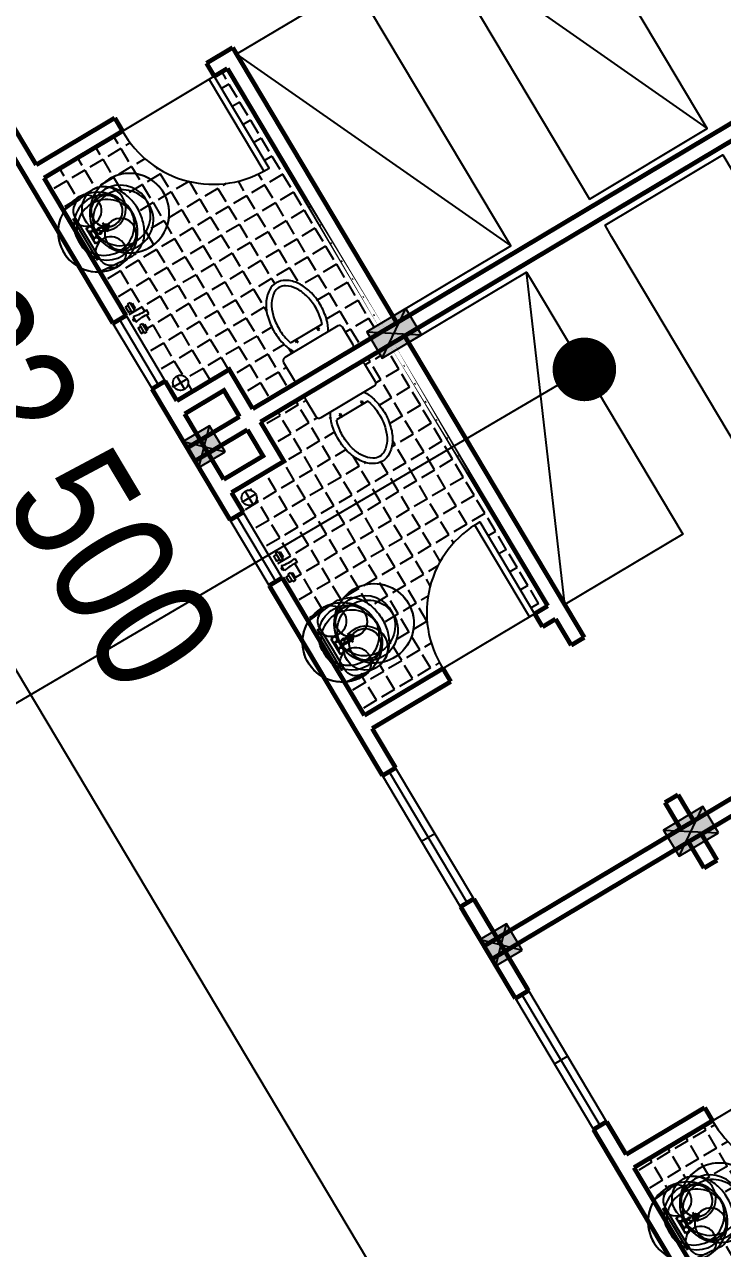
# Model space of a CAD drawing. Header units: millimetres. Extents: x 120 to 288, y 58 to 216.
# Drawn here: x 224.936 to 226.08, y 160.016 to 162.021 of the extents above; entities that cross this region are included whole.
import ezdxf

# ---------------------------------------------------------------- set-up
doc = ezdxf.new("R2010")
doc.units = ezdxf.units.MM
doc.header["$LTSCALE"] = 0.3
doc.header["$MEASUREMENT"] = 0
doc.linetypes.add('DASHDOTX2', pattern=[2, 1, -0.5, 0, -0.5])
doc.layers.get('0').update_dxf_attribs({"linetype": 'CONTINUOUS', "lineweight": 13})
doc.layers.get('DEFPOINTS').update_dxf_attribs({"linetype": 'CONTINUOUS', "lineweight": 13})
for name, color, linetype in [('CHUSO', 141, 'CONTINUOUS'), ('HATCH1', 8, 'CONTINUOUS'), ('KT', 8, 'CONTINUOUS'), ('LAYER 1', 1, 'CONTINUOUS'), ('LAYER1', 1, 'CONTINUOUS'), ('Layer2', 4, 'CONTINUOUS'), ('LAYER3', 34, 'CONTINUOUS'), ('LAYER5', 5, 'CONTINUOUS'), ('LAYER7', 7, 'CONTINUOUS'), ('THIETBI', 25, 'CONTINUOUS'), ('TUONG', 7, 'CONTINUOUS')]:
    doc.layers.add(name, color=color, linetype=linetype)
doc.styles.add('ATTR', font='romans.shx', dxfattribs={"width": 0.8, "height": 0.7})
doc.styles.add('HELVE-KT', font='vhelvcn.TTF')
doc.dimstyles.new('1-400', dxfattribs={"dimtxt": 0.2, "dimasz": 0.12, "dimexe": 0.12, "dimexo": 0.2, "dimgap": 0.12, "dimtad": 1, "dimdec": 3, "dimlfac": 4, "dimzin": 4, "dimdsep": 46, "dimtxsty": 'HELVE-KT', "dimblk1": 'DOT', "dimblk2": 'DOT', "dimsah": 1, "dimcen": -0.18, "dimadec": 3, "dimazin": 0, "dimtfac": 1, "dimtdec": 3, "dimtmove": 2, "dimatfit": 3, "dimldrblk": 'DOT', "dimfxl": 0, "dimtolj": 1, "dimtzin": 4, "dimarcsym": 0})

# ---------------------------------------------------------------- blocks, each defined once
blk = doc.blocks.new('TOILET')
at = {"layer": 'THIETBI', "linetype": 'Continuous'}
for p, q in [((2.25, 0), (-2.25, 0)), ((-2.5, -0.25), (-2.5, -1.75)), ((2.5, -1.75), (2.5, -0.25)), ((-2.25, -2), (2.25, -2)), ((-0.9619002962733703, -2.476023252835319), (-0.9619002962733703, -2.701023903222449)), ((-0.8643275165757132, -2.476023252835319), (-0.9619002962733703, -2.476023252835319)), ((-0.8643275165757132, -2.701023903222449), (-0.8643275165757132, -2.476023252835319)), ((0.8619205168486133, -2.701023903222449), (0.8619205168486133, -2.476023252835319)), ((0.8619205168486133, -2.476023252835319), (0.959493296546043, -2.476023252835319)), ((0.959493296546043, -2.476023252835319), (0.959493296546043, -2.701023903222449)), ((-1.328885587445484, -2.699999999999932), (1.328885587445484, -2.699999999999989)), ((-0.9619002962733703, -2.701023903222449), (-0.8643275165757132, -2.701023903222449)), ((0.959493296546043, -2.701023903222449), (0.8619205168486133, -2.701023903222449))]:
    blk.add_line(p, q, dxfattribs=at)
for centre, radius, start, end in [((-2.25, -0.25), 0.25, 90, 180), ((2.25, -0.25), 0.25, 0, 90), ((-2.25, -1.75), 0.25, 180, 270), ((2.25, -1.75), 0.25, 270, 0), ((1.337938406279363, -3.661379033137678), 3.234819193328465, 149.0965747149677, 164.9268623414033), ((-1.337938406280728, -3.661379033138246), 3.234819193329836, 15.07313765860166, 30.90342528502951), ((2.637457049974273, -4.011362538314529), 4.580641306093185, 164.9268623414104, 180.0000000000054), ((2.637457049974046, -4.011362538315211), 4.180641306093212, 164.9268623413889, 179.9999999999965), ((1.337938406279363, -3.661379033137166), 2.834819193328285, 160.1759760614096, 164.9268623413951), ((-1.337938406280728, -3.661379033138019), 2.834819193329868, 15.07313765856473, 19.82402393859776), ((-2.637457049976319, -4.011362538315325), 4.180641306095254, 5.063761851311246e-12, 15.07313765857124), ((-2.637457049976319, -4.0113625383147), 4.580641306095231, 359.9999999999972, 15.07313765858606), ((2.637457049976774, -4.011362538314927), 4.580641306095572, 180, 195.0731376585856), ((2.637457049976547, -4.011362538314529), 4.180641306095595, 180.0000000000051, 195.0731376585643), ((-2.6374570499745, -4.011362538314586), 4.180641306093665, 344.9268623413959, 359.9999999999953), ((-2.637457049974728, -4.011362538315325), 4.580641306093639, 344.9268623414112, 5.332585182154509e-12), ((1.337938406280728, -4.361346043491835), 3.234819193329827, 195.0731376585933, 213.0315475788831), ((1.337938406280728, -4.361346043491494), 2.834819193329956, 195.0731376585625, 213.0315475788917), ((-1.337938406279591, -4.36134604349229), 2.834819193328596, 326.9684524211129, 344.9268623413986), ((-1.337938406279591, -4.361346043492233), 3.234819193328677, 326.9684524211115, 344.9268623414048), ((0.5168646681929658, -4.8952005445542), 2.255450666327983, 213.0315475788855, 237.5002250693039), ((0.5168646681931932, -4.895200544554314), 1.85545066632798, 213.0315475788863, 237.5002250693021), ((-0.5168646681929658, -4.89520054455437), 1.855450666327776, 302.4997749306895, 326.968452421117), ((-0.5168646681929658, -4.8952005445542), 2.255450666327892, 302.4997749306941, 326.9684524211124), ((0, -5.706522592530348), 1.293477407469652, 237.5002250693031, 270), ((0, -5.706522592530462), 0.8934774074695488, 237.5002250693035, 270), ((0, -5.706522592530519), 0.8934774074695326, 270, 302.4997749306894), ((0, -5.706522592530519), 1.293477407469453, 270, 302.4997749307029)]:
    blk.add_arc(centre, radius, start, end, dxfattribs=at)
blk = doc.blocks.new('la')
at = {"layer": 'THIETBI', "linetype": 'Continuous'}
for p, q in [((-5933.44379870165, 607096.9278938042), (-5954.657236116378, 607330.2757053494)), ((-5700.095987156405, 607278.0555106837), (-5734.787105645424, 607278.0555106837)), ((-5700.095987156405, 607309.1017654629), (-5700.095987156405, 607252.294578268)), ((-5665.404868668316, 607278.0555106837), (-5700.095987156405, 607278.0555106837)), ((-5445.534738199225, 607330.2757053494), (-5466.748175613953, 607096.9278938042)), ((-5944.168579871206, 607224.2085182804), (-5944.168579871206, 607229.5737794738)), ((-5759.493611915408, 607200.4494683815), (-5715.012812269291, 607200.4494683815)), ((-5759.493611915408, 607183.478718451), (-5759.493611915408, 607200.4494683815)), ((-5719.692424225992, 607191.9640934139), (-5727.825761422886, 607191.9640934139)), ((-5710.190800530276, 607249.5658061604), (-5715.470036458595, 607195.7922466656)), ((-5684.721937854214, 607195.7922466656), (-5690.001173785327, 607249.5658061604)), ((-5685.179162046312, 607200.4494683815), (-5640.698362400195, 607200.4494683815)), ((-5672.366212892717, 607191.9640934139), (-5680.499550089611, 607191.9640934139)), ((-5640.698362400195, 607200.4494683815), (-5640.698362400195, 607183.478718451)), ((-5456.023394444397, 607229.5737794738), (-5456.023394444397, 607224.2085182804)), ((-5700.095987156405, 607139.3547686327), (-5859.314830218813, 607139.3547686327)), ((-5859.31483021858, 607122.3840186977), (-5540.877144096539, 607122.3840186978)), ((-5759.493611915408, 607166.5079685205), (-5759.493611915408, 607183.478718451)), ((-5700.095987156405, 607166.5079685205), (-5759.493611915408, 607166.5079685205)), ((-5727.825761422886, 607174.9933434834), (-5672.366212892717, 607174.9933434834)), ((-5725.552112052588, 607183.478718451), (-5716.678920921309, 607183.478718451)), ((-5640.698362400195, 607166.5079685205), (-5700.095987156405, 607166.5079685205)), ((-5540.87714409679, 607139.3547686327), (-5700.095987156405, 607139.3547686327)), ((-5674.639862261152, 607183.478718451), (-5683.513053392431, 607183.478718451)), ((-5640.698362400195, 607183.478718451), (-5640.698362400195, 607166.5079685205)), ((-5466.748175613953, 607096.9278938042), (-5933.44379870165, 607096.9278938042))]:
    blk.add_line(p, q, dxfattribs=at)
for centre, radius in [((-5700.095987156172, 607278.0555106841), 21.21343741315687), ((-5700.095987156172, 607278.0555106841), 16.9707499305255), ((-5742.522861982834, 607183.4787184515), 16.9707499305255), ((-5657.669112330441, 607183.4787184515), 16.9707499305255)]:
    blk.add_circle(centre, radius, dxfattribs=at)
for centre, radius, start, end in [((-5744.464750194129, 607315.4400154066), 151.686082919052, 126.1394149328383, 150.4377224630194), ((-5716.921617746491, 607277.7234812875), 198.3889853030901, 106.8298526196501, 126.1394149328383), ((-5698.920439606671, 607218.2127808502), 260.5626604476124, 90, 106.8298526196501), ((-5698.920439606671, 607218.2127808502), 260.5626604477563, 73.17014738034992, 90), ((-5680.919261464987, 607277.7234812875), 198.3889853030873, 53.86058506716174, 73.17014738034992), ((-5653.376129020144, 607315.4400154066), 151.686082919055, 29.56227753698059, 53.86058506716174), ((-5786.622446788613, 607339.3522209723), 103.2189295367069, 150.4377224630194, 180), ((-5611.218432424728, 607339.3522209723), 103.2189295367252, 0, 29.56227753698059), ((-5809.756896741826, 607330.2757053499), 144.9003393737205, 180, 190.3888578116886), ((-5786.622446788613, 607339.3522209723), 103.2189295367414, 180, 209.5622775369806), ((-5744.464750194129, 607363.2644265287), 151.6860829190531, 209.5622775369806, 233.8605850671617), ((-5653.376129020144, 607363.2644265287), 151.686082919052, 306.1394149328383, 330.4377224630194), ((-5611.218432424728, 607339.3522209723), 103.2189295367332, 330.4377224630194, 0), ((-5859.31483021858, 607224.2085182809), 84.85374965263226, 180, 270), ((-5716.921617746491, 607400.9809606525), 198.3889853029024, 233.8605850671617, 253.1701473803499), ((-5698.920439606671, 607460.4916610897), 260.5626604475996, 253.1701473803499, 266.458658478582), ((-5719.692424225759, 607196.2067809005), 4.242687482640058, 270, 354.3929373133142), ((-5700.095987156172, 607232.2578273343), 20.03675093646151, 59.74728664221707, 120.2527133577829), ((-5698.920439606671, 607460.4916610897), 260.5626604477354, 273.0264019199498, 286.8298526196501), ((-5680.499550089378, 607196.2067809005), 4.242687482625124, 185.6070626866857, 270), ((-5680.919261464987, 607400.9809606525), 198.3889853030186, 286.8298526196501, 306.1394149328383), ((-5540.877144096557, 607224.2085182809), 84.85374965263226, 270, 0), ((-5859.31483021858, 607224.2085182809), 101.8244995831652, 218.2452544057623, 270), ((-5540.877144096557, 607224.2085182809), 101.8244995831627, 270, 321.7547455942377)]:
    blk.add_arc(centre, radius, start, end, dxfattribs=at)
blk.add_spline([(-5445.534738204817, 607330.275705352), (-5488.399266112272, 607435.7992354915), (-5558.166908814947, 607489.0372223724), (-5649.338553096775, 607517.3672669327), (-5750.853421221862, 607517.367266933), (-5842.025065503458, 607489.0372223728), (-5911.792708206598, 607435.7992354913), (-5950.069890455718, 607366.4471325721), (-5954.657236119176, 607330.275705352)], degree=3, dxfattribs=at)
blk = doc.blocks.new('WALFCT1T')
for p, q in [((-5.5, -1), (-5, -1)), ((-5.5, -2), (-5.5, -1)), ((-2.5, -2), (-5.5, -2)), ((-5, -2), (-5, -2.5)), ((-5, -2.5), (-3, -2.5)), ((-3, -1), (-2.5, -1)), ((-3, -2.5), (-3, -2)), ((-2.5, -1), (-2.5, -2)), ((-1, -0.5), (1, -0.5)), ((2.5, -1), (3, -1)), ((2.5, -2), (2.5, -1)), ((5.5, -2), (2.5, -2)), ((3, -2), (3, -2.5)), ((3, -2.5), (5, -2.5)), ((5, -1), (5.5, -1)), ((5, -2.5), (5, -2)), ((5.5, -1), (5.5, -2)), ((0.75, -5.5), (-0.75, -5.5))]:
    blk.add_line(p, q)
for points in [[(-3, 0), (-3, -1), (-5, -1), (-5, 0)], [(-0.25, -0.5), (-0.25, 0), (0.25, 0), (0.25, -0.5)], [(5, 0), (5, -1), (3, -1), (3, 0)]]:
    blk.add_lwpolyline(points, close=True)
for centre, radius, start, end in [((-13.26580000000001, -3.619500000000016), 12.65625, 351.4554000000001, 14.26943), ((13.26579999999998, -3.619500000000016), 12.65624, 165.7306, 188.5446)]:
    blk.add_arc(centre, radius, start, end)
at = {"style": 'ATTR', "width": 0.8, "flags": 9}
blk.add_attdef('ESTCODE', (0, 0), '', height=0.7, dxfattribs=at)
blk = doc.blocks.new('NXM')
at = {"layer": 'LAYER7', "ltscale": 5}
h = blk.add_hatch(color=256, dxfattribs=at)
h.paths.add_polyline_path([(-121870.7697759321, 340602.7600438889), (-121870.6697759322, 340602.8600438889), (-121870.8697759322, 340602.860043889)])
h.paths.add_polyline_path([(-121870.7697759322, 340602.760043889), (-121870.8697759322, 340602.8600438889), (-121870.8697759322, 340602.6600438888)])
h.paths.add_polyline_path([(-121870.6697759322, 340602.660043889), (-121870.7697759322, 340602.7600438889), (-121870.8697759322, 340602.660043889)])
h.paths.add_polyline_path([(-121870.6697759322, 340602.660043889), (-121870.6697759322, 340602.8600438889), (-121870.7697759321, 340602.7600438889)])
h = blk.add_hatch(color=256, dxfattribs=at)
h.paths.add_polyline_path([(-121866.9697759321, 340602.7600438889), (-121866.8697759322, 340602.8600438889), (-121867.0697759322, 340602.860043889)])
h.paths.add_polyline_path([(-121866.9697759321, 340602.760043889), (-121867.0697759321, 340602.8600438889), (-121867.0697759321, 340602.6600438888)])
h.paths.add_polyline_path([(-121866.8697759322, 340602.660043889), (-121866.9697759321, 340602.7600438889), (-121867.0697759321, 340602.660043889)])
h.paths.add_polyline_path([(-121866.8697759322, 340602.660043889), (-121866.8697759322, 340602.8600438889), (-121866.9697759321, 340602.7600438889)])
h = blk.add_hatch(color=256, dxfattribs=at)
h.paths.add_polyline_path([(-121870.6697759322, 340601.4600438889), (-121870.8697759322, 340601.4600438891), (-121870.7697759321, 340601.310043889)])
h.paths.add_polyline_path([(-121870.7697759322, 340601.310043889), (-121870.6697759322, 340601.160043889), (-121870.6697759322, 340601.4600438889)])
h.paths.add_polyline_path([(-121870.8697759322, 340601.460043889), (-121870.8697759322, 340601.160043889), (-121870.7697759321, 340601.310043889)])
h.paths.add_polyline_path([(-121870.7697759321, 340601.310043889), (-121870.8697759322, 340601.160043889), (-121870.6697759322, 340601.160043889)])
h = blk.add_hatch(color=256, dxfattribs=at)
h.paths.add_polyline_path([(-121866.8697759322, 340601.4600438889), (-121867.0697759322, 340601.4600438891), (-121866.9697759321, 340601.310043889)])
h.paths.add_polyline_path([(-121866.9697759321, 340601.310043889), (-121866.8697759322, 340601.160043889), (-121866.8697759322, 340601.4600438889)])
h.paths.add_polyline_path([(-121867.0697759321, 340601.460043889), (-121867.0697759321, 340601.160043889), (-121866.9697759321, 340601.310043889)])
h.paths.add_polyline_path([(-121866.9697759321, 340601.310043889), (-121867.0697759322, 340601.160043889), (-121866.8697759322, 340601.160043889)])
at = {"layer": 'THIETBI', "ltscale": 5}
h = blk.add_hatch(dxfattribs=at)
h.set_pattern_fill('ANGLE', color=256, scale=0.5, angle=-1.272221872585407e-14, style=0)
h.set_pattern_definition([(360, (-121874.4697759321, 340601.360043889), (3.367778697655221e-17, 0.1375), [0.1, -0.0375]), (90, (-121874.4697759321, 340601.360043889), (-0.1375, 4.209723372069027e-17), [0.1, -0.0375])])
edge = h.paths.add_edge_path()
edge.add_line((-121872.4697759321, 340602.760043889), (-121872.7205527539, 340602.7600438891))
edge.add_line((-121872.720552754, 340602.7600438891), (-121872.7017179399, 340602.5528609459))
edge.add_ellipse((-121872.8442428671, 340602.5267314312), major_axis=(0.1024600082988851, 0.102460008298885), ratio=0.9999999988555627, start_angle=314.9999999672143, end_angle=325.38885719026274, ccw=False)
edge.add_spline(control_points=[(-121872.6993425293, 340602.5267314312), (-121872.7002680887, 340602.5145390905), (-121872.7032044801, 340602.4758581764), (-121872.7404198005, 340602.4150105864), (-121872.8118297649, 340602.3619420101), (-121872.9045043931, 340602.3346352747), (-121873.0035365723, 340602.3345577035), (-121873.0949407329, 340602.3621530537), (-121873.180861982, 340602.4212287593), (-121873.1985018905, 340602.4886509526), (-121873.2084650218, 340602.5267314312)], knot_values=[0, 0, 0, 0, 36.4611558699869, 115.6751499635459, 203.4350907996118, 298.9068674971734, 400.42173562226, 495.8935123201131, 583.653453155385, 697.5507014357958, 697.5507014357958, 697.5507014357958, 697.5507014357958], degree=3, periodic=0)
edge.add_line((-121873.2084650217, 340602.5267314311), (-121873.1872547971, 340602.7600438891))
edge.add_line((-121873.1872547971, 340602.7600438891), (-121874.1697759322, 340602.760043889))
edge.add_line((-121874.1697759322, 340602.760043889), (-121874.1697759322, 340602.6783725178))
edge.add_line((-121874.1697759322, 340602.6783725178), (-121874.1309011455, 340602.6783725178))
edge.add_arc((-121874.0809011455, 340602.6783725178), 0.05000000000291038, 0, 180, ccw=False)
edge.add_arc((-121874.0809011455, 340602.6783725178), 0.05000000000291038, -180, 0, ccw=False)
edge.add_line((-121874.1309011455, 340602.6783725178), (-121874.1697759322, 340602.6783725178))
edge.add_line((-121874.1697759322, 340602.6783725178), (-121874.1697759322, 340602.3600438891))
edge.add_line((-121874.1697759322, 340602.3600438891), (-121874.4697759322, 340602.3600438891))
edge.add_line((-121874.4697759321, 340602.3600438891), (-121874.4697759321, 340602.0093094486))
edge.add_ellipse((-121874.4472759322, 340602.007340325), major_axis=(0.0159099025959166, 0.0159099025959166), ratio=0.9999999987998787, start_angle=45.00000003438089, end_angle=134.9999999656191, ccw=False)
edge.add_line((-121874.4472759307, 340602.029840325), (-121874.3122759332, 340602.0298403249))
edge.add_ellipse((-121874.3122759321, 340602.007340325), major_axis=(0.01590990257682279, 0.01590990257682279), ratio=0.9999999986131136, start_angle=314.99999996026867, end_angle=405.00000003973133, ccw=False)
edge.add_line((-121874.2897759321, 340602.0073403248), (-121874.2897759321, 340601.9342285646))
edge.add_ellipse((-121874.1402518191, 340601.6844258683), major_axis=(0.2058626336902669, 0.2058626336902668), ratio=0.9999999968645755, start_angle=60.073137736227125, end_angle=75.90342532722917, ccw=False)
edge.add_ellipse((-121874.1087533036, 340601.5674691903), major_axis=(0.2915102284462128, 0.2915102284462128), ratio=0.9999999988377523, start_angle=45.00000003329592, end_angle=60.0731376877938, ccw=False)
edge.add_ellipse((-121874.1087533036, 340601.5674691903), major_axis=(-0.2915102284462117, 0.2915102284462119), ratio=0.999999998837754, start_angle=-60.07313768779369, end_angle=-45.00000003329592, ccw=False)
edge.add_ellipse((-121874.0772547881, 340601.6844258683), major_axis=(0.2058626328327547, 0.2058626328327546), ratio=0.9999999969642842, start_angle=11.968452452006204, end_angle=29.926862413886226, ccw=False)
edge.add_ellipse((-121874.0292078831, 340601.7583225048), major_axis=(0.1435360015145572, 0.1435360015145571), ratio=0.9999999990923826, start_angle=347.49977491656864, end_angle=371.9684524286788, ccw=False)
edge.add_ellipse((-121873.9561888986, 340601.8048403249), major_axis=(0.08231639814443895, 0.08231639814443893), ratio=0.9999999992607727, start_angle=314.9999999788227, end_angle=347.4997749159088, ccw=False)
edge.add_ellipse((-121873.9561888986, 340601.8048403249), major_axis=(-0.08231639814443893, 0.08231639814443895), ratio=0.9999999992607727, start_angle=192.5002250840912, end_angle=225.0000000211773, ccw=False)
edge.add_ellipse((-121874.0292078831, 340601.8513581451), major_axis=(-0.1435360015145571, 0.1435360015145571), ratio=0.9999999990923838, start_angle=168.0315475713212, end_angle=192.5002250834314, ccw=False)
edge.add_ellipse((-121874.0772547881, 340601.9252547815), major_axis=(-0.2058626328327545, 0.2058626328327546), ratio=0.9999999969642844, start_angle=150.0731375861138, end_angle=168.0315475479937, ccw=False)
edge.add_ellipse((-121874.1087533036, 340602.0422114595), major_axis=(0.2915102284462128, 0.2915102284462128), ratio=0.9999999988377523, start_angle=225.0000000332959, end_angle=240.0731376877938, ccw=False)
edge.add_ellipse((-121874.1087533036, 340602.0422114595), major_axis=(-0.2915102284462117, 0.2915102284462119), ratio=0.999999998837754, start_angle=119.92686231220631, end_angle=134.9999999667041, ccw=False)
edge.add_ellipse((-121874.1402518191, 340601.9252547815), major_axis=(-0.2058626336902675, 0.2058626336902676), ratio=0.9999999968645723, start_angle=104.09657467277071, end_angle=119.92686226377279, ccw=False)
edge.add_line((-121874.2897759321, 340601.6754520853), (-121874.2897759321, 340601.6023403249))
edge.add_ellipse((-121874.3122759321, 340601.6023403248), major_axis=(0.0159099025959166, 0.0159099025959166), ratio=0.9999999987998787, start_angle=225.0000000343809, end_angle=314.99999996561905, ccw=False)
edge.add_line((-121874.3122759326, 340601.5798403248), (-121874.4472759304, 340601.5798403248))
edge.add_ellipse((-121874.4472759322, 340601.6023403248), major_axis=(-0.0159099025959166, 0.01590990259591661), ratio=0.9999999987998788, start_angle=45.00000003438089, end_angle=134.9999999656191, ccw=False)
edge.add_line((-121874.4697759321, 340601.6003712011), (-121874.4697759321, 340601.360043889))
edge.add_line((-121874.4697759321, 340601.360043889), (-121872.4697759322, 340601.360043889))
edge.add_line((-121872.4697759322, 340601.360043889), (-121872.4697759321, 340601.4600438889))
edge.add_line((-121872.4697759321, 340601.4600438889), (-121873.1697759322, 340601.4600438889))
edge.add_arc((-121872.4897759322, 340601.480043889), 0.6802940541319764, 88.31531568433758, 181.6846843193015, ccw=False)
edge.add_line((-121872.4697759321, 340602.160043889), (-121872.4697759321, 340602.760043889))
edge = h.paths.add_edge_path(flags=16)
edge.add_line((-121873.5560045929, 340602.6246594446), (-121873.5860054801, 340602.6246594446))
edge.add_ellipse((-121873.8363205932, 340602.6622694447), major_axis=(-0.1789862627049081, 0.1789862627049081), ratio=0.999999999893888, start_angle=216.4554000032151, end_angle=239.2693999915702)
edge.add_line((-121873.5910051836, 340602.7246594447), (-121873.576004593, 340602.7246594447))
edge.add_line((-121873.5760045929, 340602.7246594447), (-121873.5760045929, 340602.7346594447))
edge.add_line((-121873.5760045929, 340602.7346594447), (-121873.5660045929, 340602.7346594447))
edge.add_line((-121873.5660045929, 340602.7346594447), (-121873.5660045929, 340602.7246594448))
edge.add_line((-121873.5660045929, 340602.7246594448), (-121873.5510042073, 340602.7246594448))
edge.add_ellipse((-121873.3056885927, 340602.6622694447), major_axis=(0.1789864041828411, 0.178986404182841), ratio=0.999999999898956, start_angle=120.7305700035395, end_angle=143.5446000034201)
h.paths.add_polyline_path([(-121873.4710045928, 340602.6846594447), (-121873.5110045929, 340602.6846594446), (-121873.5110045929, 340602.6946594447), (-121873.5210045929, 340602.6946594447), (-121873.5210045929, 340602.7146594447), (-121873.5110045929, 340602.7146594447), (-121873.5110045929, 340602.7346594447), (-121873.4710045928, 340602.7346594448), (-121873.4710045928, 340602.7146594448), (-121873.4610045928, 340602.7146594447), (-121873.4610045928, 340602.6946594447), (-121873.4710045928, 340602.6946594447)], flags=16)
h.paths.add_polyline_path([(-121873.631004593, 340602.6846594447), (-121873.671004593, 340602.6846594447), (-121873.671004593, 340602.6946594447), (-121873.681004593, 340602.6946594447), (-121873.681004593, 340602.7146594447), (-121873.671004593, 340602.7146594447), (-121873.671004593, 340602.7346594447), (-121873.631004593, 340602.7346594448), (-121873.631004593, 340602.7146594448), (-121873.621004593, 340602.7146594447), (-121873.621004593, 340602.6946594447), (-121873.631004593, 340602.6946594447)], flags=16)
h = blk.add_hatch(dxfattribs=at)
h.set_pattern_fill('ANGLE', color=256, scale=0.5, angle=-1.272221872585407e-14, style=0)
h.set_pattern_definition([(360, (-121869.0197759322, 340601.360043889), (3.367778697655221e-17, 0.1375), [0.1, -0.0375]), (90, (-121869.0197759322, 340601.360043889), (-0.1375, 4.209723372069027e-17), [0.1, -0.0375])])
edge = h.paths.add_edge_path()
edge.add_line((-121867.0197759322, 340602.360043889), (-121867.3197759322, 340602.360043889))
edge.add_line((-121867.3197759322, 340602.360043889), (-121867.3197759322, 340602.760043889))
edge.add_line((-121867.3197759322, 340602.760043889), (-121868.3022970672, 340602.7600438889))
edge.add_line((-121868.3022970672, 340602.7600438889), (-121868.2810868426, 340602.5267314312))
edge.add_spline(control_points=[(-121868.2810868426, 340602.5267314312), (-121868.2910499738, 340602.4886509526), (-121868.3086898824, 340602.4212287593), (-121868.3946111315, 340602.3621530537), (-121868.486015292, 340602.3345577035), (-121868.5850474712, 340602.3346352747), (-121868.6777220995, 340602.3619420101), (-121868.7491320638, 340602.4150105864), (-121868.7863473842, 340602.4758581764), (-121868.7892837756, 340602.5145390905), (-121868.790209335, 340602.5267314312)], knot_values=[0, 0, 0, 0, 113.8972482804107, 201.6571891156827, 297.1289658135357, 398.6438339386224, 494.115610636184, 581.8755514722499, 661.0895455658089, 697.5507014357958, 697.5507014357958, 697.5507014357958, 697.5507014357958], degree=3, periodic=0)
edge.add_line((-121868.790209335, 340602.5267314312), (-121868.7689991103, 340602.7600438891))
edge.add_line((-121868.7689991103, 340602.7600438891), (-121869.0197759322, 340602.7600438891))
edge.add_line((-121869.0197759322, 340602.7600438891), (-121869.0197759322, 340602.160043889))
edge.add_arc((-121868.9997759322, 340601.480043889), 0.6802940541319764, -1.684684319301482, 91.68468431566242, ccw=False)
edge.add_line((-121868.3197759321, 340601.4600438889), (-121869.0197759321, 340601.460043889))
edge.add_line((-121869.0197759322, 340601.460043889), (-121869.0197759322, 340601.360043889))
edge.add_line((-121869.0197759322, 340601.360043889), (-121867.0697759322, 340601.360043889))
edge.add_line((-121867.0697759322, 340601.360043889), (-121867.0697759322, 340601.460043889))
edge.add_line((-121867.0697759321, 340601.460043889), (-121867.0197759321, 340601.460043889))
edge.add_line((-121867.0197759321, 340601.460043889), (-121867.0197759321, 340601.6003712015))
edge.add_ellipse((-121867.0422759322, 340601.6023403248), major_axis=(0.01590990259591661, 0.0159099025959166), ratio=0.9999999987998788, start_angle=225.0000000343809, end_angle=314.99999996561905, ccw=False)
edge.add_line((-121867.0422759325, 340601.5798403248), (-121867.1772759325, 340601.5798403249))
edge.add_ellipse((-121867.1772759322, 340601.6023403248), major_axis=(0.01590990257682279, 0.01590990257682279), ratio=0.9999999986131138, start_angle=134.9999999602686, end_angle=225.0000000397314, ccw=False)
edge.add_line((-121867.1997759322, 340601.6023403251), (-121867.1997759322, 340601.6754520853))
edge.add_ellipse((-121867.3493000453, 340601.9252547815), major_axis=(0.2058626336902675, 0.2058626336902675), ratio=0.9999999968645723, start_angle=240.07313773622718, end_angle=255.9034253272293, ccw=False)
edge.add_ellipse((-121867.3807985607, 340602.0422114595), major_axis=(0.2915102284462117, 0.2915102284462119), ratio=0.999999998837754, start_angle=225.0000000332959, end_angle=240.0731376877937, ccw=False)
edge.add_ellipse((-121867.3807985607, 340602.0422114595), major_axis=(-0.2915102284462128, 0.2915102284462128), ratio=0.9999999988377523, start_angle=119.92686231220631, end_angle=134.9999999667041, ccw=False)
edge.add_ellipse((-121867.4122970762, 340601.9252547815), major_axis=(0.2058626328327546, 0.2058626328327545), ratio=0.9999999969642844, start_angle=191.9684524520063, end_angle=209.9268624138862, ccw=False)
edge.add_ellipse((-121867.4603439813, 340601.8513581451), major_axis=(0.1435360015145571, 0.1435360015145571), ratio=0.9999999990923838, start_angle=167.4997749165686, end_angle=191.9684524286788, ccw=False)
edge.add_ellipse((-121867.5333629657, 340601.8048403249), major_axis=(0.08231639814443895, 0.08231639814443893), ratio=0.9999999992607727, start_angle=134.9999999788227, end_angle=167.4997749159088, ccw=False)
edge.add_ellipse((-121867.5333629657, 340601.8048403249), major_axis=(-0.08231639814443893, 0.08231639814443895), ratio=0.9999999992607727, start_angle=12.500225084091198, end_angle=45.0000000211773, ccw=False)
edge.add_ellipse((-121867.4603439813, 340601.7583225048), major_axis=(-0.1435360015145571, 0.1435360015145571), ratio=0.9999999990923826, start_angle=-11.968452428678688, end_angle=12.500225083431417, ccw=False)
edge.add_ellipse((-121867.4122970762, 340601.6844258683), major_axis=(-0.2058626328327546, 0.2058626328327547), ratio=0.9999999969642842, start_angle=330.07313758611383, end_angle=348.03154754799374, ccw=False)
edge.add_ellipse((-121867.3807985607, 340601.5674691903), major_axis=(0.2915102284462117, 0.2915102284462119), ratio=0.999999998837754, start_angle=405.0000000332959, end_angle=420.07313768779375, ccw=False)
edge.add_ellipse((-121867.3807985607, 340601.5674691903), major_axis=(-0.2915102284462128, 0.2915102284462128), ratio=0.9999999988377523, start_angle=299.92686231220625, end_angle=314.9999999667041, ccw=False)
edge.add_ellipse((-121867.3493000453, 340601.6844258683), major_axis=(-0.2058626336902668, 0.2058626336902669), ratio=0.9999999968645755, start_angle=284.09657467277077, end_angle=299.9268622637729, ccw=False)
edge.add_line((-121867.1997759322, 340601.9342285645), (-121867.1997759322, 340602.0073403251))
edge.add_ellipse((-121867.1772759322, 340602.007340325), major_axis=(0.01590990259591661, 0.0159099025959166), ratio=0.9999999987998788, start_angle=45.00000003438089, end_angle=134.9999999656191, ccw=False)
edge.add_line((-121867.1772759313, 340602.029840325), (-121867.0422759333, 340602.029840325))
edge.add_ellipse((-121867.0422759322, 340602.007340325), major_axis=(-0.0159099025959166, 0.0159099025959166), ratio=0.9999999987998787, start_angle=225.0000000343809, end_angle=314.99999996561905, ccw=False)
edge.add_line((-121867.0197759322, 340602.0093094485), (-121867.0197759322, 340602.360043889))
edge = h.paths.add_edge_path(flags=16)
edge.add_ellipse((-121868.1838632717, 340602.6622694447), major_axis=(-0.178986404182841, 0.1789864041828411), ratio=0.999999999898956, start_angle=216.4553999965799, end_angle=239.2694299964606)
edge.add_line((-121867.9385476573, 340602.7246594447), (-121867.9235472714, 340602.7246594446))
edge.add_line((-121867.9235472714, 340602.7246594446), (-121867.9235472714, 340602.7346594447))
edge.add_line((-121867.9235472714, 340602.7346594447), (-121867.9135472714, 340602.7346594447))
edge.add_line((-121867.9135472714, 340602.7346594447), (-121867.9135472714, 340602.7246594448))
edge.add_line((-121867.9135472714, 340602.7246594448), (-121867.8985466805, 340602.7246594447))
edge.add_ellipse((-121867.6532312711, 340602.6622694447), major_axis=(0.1789862627049081, 0.1789862627049081), ratio=0.999999999893888, start_angle=120.7306000084298, end_angle=143.5445999967848)
edge.add_line((-121867.9035463844, 340602.6246594446), (-121867.9335482305, 340602.6246575197))
h.paths.add_polyline_path([(-121868.0185472715, 340602.6846594447), (-121868.0185472715, 340602.6946594447), (-121868.0285472715, 340602.6946594447), (-121868.0285472715, 340602.7146594447), (-121868.0185472715, 340602.7146594447), (-121868.0185472715, 340602.7346594447), (-121867.9785472715, 340602.7346594447), (-121867.9785472715, 340602.7146594447), (-121867.9685472714, 340602.7146594447), (-121867.9685472714, 340602.6946594447), (-121867.9785472715, 340602.6946594447), (-121867.9785472715, 340602.6846594447)], flags=16)
h.paths.add_polyline_path([(-121867.8585472713, 340602.6846594447), (-121867.8585472713, 340602.6946594447), (-121867.8685472714, 340602.6946594447), (-121867.8685472714, 340602.7146594447), (-121867.8585472713, 340602.7146594447), (-121867.8585472713, 340602.7346594447), (-121867.8185472713, 340602.7346594447), (-121867.8185472713, 340602.7146594447), (-121867.8085472713, 340602.7146594447), (-121867.8085472713, 340602.6946594447), (-121867.8185472713, 340602.6946594447), (-121867.8185472713, 340602.6846594446)], flags=16)
h.paths.add_polyline_path([(-121867.4586507189, 340602.6783725178, -1), (-121867.3586507188, 340602.6783725178, -1)], flags=16)
h = blk.add_hatch(dxfattribs=at)
h.set_pattern_fill('ANGLE', color=256, scale=0.5, angle=-1.272221872585407e-14, style=0)
h.set_pattern_definition([(180, (-121864.9197759321, 340601.360043889), (3.367778697655221e-17, 0.1375), [0.1, -0.0375]), (90, (-121864.9197759321, 340601.360043889), (0.1375, -2.525834023241416e-17), [0.1, -0.0375])])
edge = h.paths.add_edge_path()
edge.add_line((-121866.9197759321, 340602.360043889), (-121866.619775932, 340602.360043889))
edge.add_line((-121866.6197759321, 340602.360043889), (-121866.6197759321, 340602.760043889))
edge.add_line((-121866.6197759321, 340602.760043889), (-121865.637254797, 340602.7600438889))
edge.add_line((-121865.637254797, 340602.7600438889), (-121865.6584650217, 340602.5267314312))
edge.add_spline(control_points=[(-121865.6584650217, 340602.5267314312), (-121865.6485018905, 340602.4886509526), (-121865.6308619819, 340602.4212287593), (-121865.5449407328, 340602.3621530537), (-121865.4535365723, 340602.3345577035), (-121865.3545043931, 340602.3346352747), (-121865.2618297648, 340602.3619420101), (-121865.1904198005, 340602.4150105864), (-121865.1532044801, 340602.4758581764), (-121865.1502680887, 340602.5145390905), (-121865.1493425292, 340602.5267314312)], knot_values=[0, 0, 0, 0, 113.8972482804107, 201.6571891156827, 297.1289658135357, 398.6438339386224, 494.115610636184, 581.8755514722499, 661.0895455658089, 697.5507014357958, 697.5507014357958, 697.5507014357958, 697.5507014357958], degree=3, periodic=0)
edge.add_line((-121865.1493425292, 340602.5267314312), (-121865.170552754, 340602.7600438891))
edge.add_line((-121865.170552754, 340602.7600438891), (-121864.9197759321, 340602.7600438891))
edge.add_line((-121864.9197759321, 340602.7600438891), (-121864.9197759321, 340602.160043889))
edge.add_arc((-121864.9397759321, 340601.480043889), 0.6802940541319764, 448.3153156843376, 541.6846843193015)
edge.add_line((-121865.6197759322, 340601.4600438889), (-121864.9197759322, 340601.460043889))
edge.add_line((-121864.9197759321, 340601.460043889), (-121864.9197759321, 340601.360043889))
edge.add_line((-121864.9197759321, 340601.360043889), (-121866.8697759321, 340601.360043889))
edge.add_line((-121866.8697759321, 340601.360043889), (-121866.8697759321, 340601.460043889))
edge.add_line((-121866.8697759322, 340601.460043889), (-121866.9197759322, 340601.460043889))
edge.add_line((-121866.9197759322, 340601.460043889), (-121866.9197759322, 340601.6003712015))
edge.add_ellipse((-121866.8972759321, 340601.6023403248), major_axis=(-0.0159099025959166, 0.01590990259591661), ratio=0.9999999987998788, start_angle=45.00000003438093, end_angle=134.9999999656191)
edge.add_line((-121866.8972759318, 340601.5798403248), (-121866.7622759318, 340601.5798403249))
edge.add_ellipse((-121866.7622759321, 340601.6023403248), major_axis=(-0.01590990257682278, 0.01590990257682279), ratio=0.9999999986131138, start_angle=134.9999999602686, end_angle=225.0000000397314)
edge.add_line((-121866.739775932, 340601.6023403251), (-121866.739775932, 340601.6754520853))
edge.add_ellipse((-121866.590251819, 340601.9252547815), major_axis=(-0.2058626336902675, 0.2058626336902676), ratio=0.9999999968645723, start_angle=104.0965746727707, end_angle=119.9268622637728)
edge.add_ellipse((-121866.5587533035, 340602.0422114595), major_axis=(-0.2915102284462117, 0.2915102284462119), ratio=0.999999998837754, start_angle=119.9268623122063, end_angle=134.9999999667041)
edge.add_ellipse((-121866.5587533035, 340602.0422114595), major_axis=(0.2915102284462128, 0.2915102284462128), ratio=0.9999999988377523, start_angle=225.0000000332959, end_angle=240.0731376877937)
edge.add_ellipse((-121866.5272547881, 340601.9252547815), major_axis=(-0.2058626328327545, 0.2058626328327546), ratio=0.9999999969642844, start_angle=150.0731375861138, end_angle=168.0315475479937)
edge.add_ellipse((-121866.4792078829, 340601.8513581451), major_axis=(-0.1435360015145571, 0.1435360015145571), ratio=0.9999999990923838, start_angle=168.0315475713212, end_angle=192.5002250834314)
edge.add_ellipse((-121866.4061888986, 340601.8048403249), major_axis=(-0.08231639814443893, 0.08231639814443895), ratio=0.9999999992607727, start_angle=192.5002250840912, end_angle=225.0000000211773)
edge.add_ellipse((-121866.4061888986, 340601.8048403249), major_axis=(0.08231639814443895, 0.08231639814443893), ratio=0.9999999992607727, start_angle=314.9999999788227, end_angle=347.4997749159088)
edge.add_ellipse((-121866.4792078829, 340601.7583225048), major_axis=(0.1435360015145572, 0.1435360015145571), ratio=0.9999999990923826, start_angle=347.4997749165686, end_angle=371.9684524286787)
edge.add_ellipse((-121866.5272547881, 340601.6844258683), major_axis=(0.2058626328327547, 0.2058626328327546), ratio=0.9999999969642842, start_angle=11.96845245200624, end_angle=29.92686241388616)
edge.add_ellipse((-121866.5587533035, 340601.5674691903), major_axis=(-0.2915102284462117, 0.2915102284462119), ratio=0.999999998837754, start_angle=-60.07313768779372, end_angle=-45.0000000332959)
edge.add_ellipse((-121866.5587533035, 340601.5674691903), major_axis=(0.2915102284462128, 0.2915102284462128), ratio=0.9999999988377523, start_angle=45.00000003329593, end_angle=60.07313768779376)
edge.add_ellipse((-121866.590251819, 340601.6844258683), major_axis=(0.2058626336902669, 0.2058626336902668), ratio=0.9999999968645755, start_angle=60.07313773622711, end_angle=75.90342532722924)
edge.add_line((-121866.739775932, 340601.9342285645), (-121866.739775932, 340602.0073403251))
edge.add_ellipse((-121866.7622759321, 340602.007340325), major_axis=(-0.0159099025959166, 0.01590990259591661), ratio=0.9999999987998788, start_angle=225.0000000343809, end_angle=314.9999999656191)
edge.add_line((-121866.762275933, 340602.029840325), (-121866.897275931, 340602.029840325))
edge.add_ellipse((-121866.8972759321, 340602.007340325), major_axis=(0.0159099025959166, 0.0159099025959166), ratio=0.9999999987998787, start_angle=45.00000003438094, end_angle=134.9999999656191)
edge.add_line((-121866.9197759321, 340602.0093094485), (-121866.9197759321, 340602.360043889))
edge = h.paths.add_edge_path(flags=16)
edge.add_ellipse((-121865.7556885926, 340602.6622694447), major_axis=(0.1789864041828411, 0.178986404182841), ratio=0.999999999898956, start_angle=120.73057000353941, end_angle=143.5446000034201, ccw=False)
edge.add_line((-121866.001004207, 340602.7246594447), (-121866.0160045929, 340602.7246594446))
edge.add_line((-121866.0160045929, 340602.7246594446), (-121866.0160045929, 340602.7346594447))
edge.add_line((-121866.0160045929, 340602.7346594447), (-121866.0260045929, 340602.7346594447))
edge.add_line((-121866.0260045929, 340602.7346594447), (-121866.0260045929, 340602.7246594448))
edge.add_line((-121866.0260045929, 340602.7246594448), (-121866.0410051838, 340602.7246594447))
edge.add_ellipse((-121866.2863205931, 340602.6622694447), major_axis=(-0.1789862627049081, 0.1789862627049081), ratio=0.999999999893888, start_angle=216.4554000032152, end_angle=239.2693999915702, ccw=False)
edge.add_line((-121866.0360054799, 340602.6246594446), (-121866.0060036338, 340602.6246575197))
h.paths.add_polyline_path([(-121865.9210045928, 340602.6846594447), (-121865.9210045928, 340602.6946594447), (-121865.9110045928, 340602.6946594447), (-121865.9110045928, 340602.7146594447), (-121865.9210045928, 340602.7146594447), (-121865.9210045928, 340602.7346594447), (-121865.9610045928, 340602.7346594447), (-121865.9610045928, 340602.7146594447), (-121865.9710045928, 340602.7146594447), (-121865.9710045928, 340602.6946594447), (-121865.9610045928, 340602.6946594447), (-121865.9610045928, 340602.6846594447)], flags=16)
h.paths.add_polyline_path([(-121866.0810045929, 340602.6846594447), (-121866.0810045929, 340602.6946594447), (-121866.0710045929, 340602.6946594447), (-121866.0710045929, 340602.7146594447), (-121866.0810045929, 340602.7146594447), (-121866.0810045929, 340602.7346594447), (-121866.121004593, 340602.7346594447), (-121866.121004593, 340602.7146594447), (-121866.131004593, 340602.7146594447), (-121866.131004593, 340602.6946594447), (-121866.121004593, 340602.6946594447), (-121866.121004593, 340602.6846594446)], flags=16)
h.paths.add_polyline_path([(-121866.4809011454, 340602.6783725178, 1), (-121866.5809011455, 340602.6783725178, 1)], flags=16)
at = {"layer": 'LAYER 1', "ltscale": 5}
for p, q in [((-121867.4086507189, 340602.7283725178), (-121867.4086507189, 340602.6283725178)), ((-121866.5309011455, 340602.7283725178), (-121866.5309011455, 340602.6283725178)), ((-121867.4586507189, 340602.6783725178), (-121867.3586507188, 340602.6783725178)), ((-121866.4809011455, 340602.6783725178), (-121866.5809011455, 340602.6783725178))]:
    blk.add_line(p, q, dxfattribs=at)
for centre in [(-121867.4086507189, 340602.6783725178), (-121866.5309011455, 340602.6783725178)]:
    blk.add_circle(centre, 0.05, dxfattribs=at)
at = {"layer": 'LAYER5', "color": 163, "linetype": 'Continuous'}
for p, q in [((-121871.1197759322, 340602.860043889), (-121872.1197759322, 340602.860043889)), ((-121872.1197759322, 340602.810043889), (-121871.1197759322, 340602.810043889)), ((-121871.6197759322, 340602.860043889), (-121871.6197759322, 340602.7600438891)), ((-121870.4197759322, 340602.860043889), (-121869.4197759322, 340602.860043889)), ((-121869.4197759322, 340602.810043889), (-121870.4197759322, 340602.810043889)), ((-121869.9197759322, 340602.860043889), (-121869.9197759322, 340602.7600438891)), ((-121871.1197759322, 340602.760043889), (-121872.1197759322, 340602.760043889)), ((-121870.4197759322, 340602.760043889), (-121869.4197759322, 340602.760043889)), ((-121872.4697759313, 340602.160043889), (-121872.4697759313, 340601.4600438889)), ((-121869.0197759331, 340602.160043889), (-121869.0197759331, 340601.4600438889)), ((-121864.9197759313, 340602.160043889), (-121864.9197759313, 340601.4600438889))]:
    blk.add_line(p, q, dxfattribs=at)
for points in [[(-121867.9697759323, 340602.860043889), (-121867.4697759323, 340602.860043889)], [(-121867.9697759323, 340602.810043889), (-121867.4697759323, 340602.810043889)], [(-121865.9697759322, 340602.860043889), (-121866.4697759322, 340602.860043889)], [(-121865.9697759322, 340602.810043889), (-121866.4697759322, 340602.810043889)], [(-121867.9697759323, 340602.760043889), (-121867.4697759323, 340602.760043889)], [(-121865.9697759322, 340602.760043889), (-121866.4697759322, 340602.760043889)]]:
    blk.add_lwpolyline(points, dxfattribs=at)
for points in [[(-121869.0197759322, 340601.4600438889), (-121869.0197759322, 340601.500043889), (-121868.3197759321, 340601.500043889), (-121868.3197759321, 340601.4600438889)], [(-121864.9197759322, 340601.4600438889), (-121864.9197759322, 340601.500043889), (-121865.6197759322, 340601.500043889), (-121865.6197759322, 340601.4600438889)]]:
    blk.add_lwpolyline(points, close=True, dxfattribs=at)
for centre, start, end in [((-121872.4897759322, 340601.480043889), 88.31531568430982, 181.6846843224064), ((-121868.9997759322, 340601.480043889), 358.3153156775936, 91.6846843156902), ((-121864.9397759321, 340601.480043889), 88.31531568430982, 181.6846843224064)]:
    blk.add_arc(centre, 0.6802940541195461, start, end, dxfattribs=at)
at = {"layer": 'LAYER7', "ltscale": 5}
for p, q in [((-121870.8697759322, 340602.860043889), (-121870.6697759322, 340602.660043889)), ((-121870.6697759322, 340602.860043889), (-121870.8697759322, 340602.660043889)), ((-121867.0697759321, 340602.860043889), (-121866.8697759322, 340602.660043889)), ((-121866.8697759322, 340602.860043889), (-121867.0697759321, 340602.660043889)), ((-121870.8697759322, 340601.460043889), (-121870.6697759322, 340601.160043889)), ((-121870.6697759322, 340601.460043889), (-121870.8697759322, 340601.160043889)), ((-121867.0697759321, 340601.460043889), (-121866.8697759322, 340601.160043889)), ((-121866.8697759322, 340601.460043889), (-121867.0697759321, 340601.160043889))]:
    blk.add_line(p, q, dxfattribs=at)
at = {"layer": 'LAYER7', "ltscale": 5, "const_width": 0.03}
for points in [[(-121872.1197759322, 340602.860043889), (-121873.5697759322, 340602.860043889)], [(-121870.7697759322, 340602.860043889), (-121871.1197759322, 340602.860043889)], [(-121870.8197759322, 340602.860043889), (-121870.8197759322, 340595.660043889)], [(-121870.7697759321, 340602.860043889), (-121870.4197759322, 340602.860043889)], [(-121870.7197759321, 340602.860043889), (-121870.7197759321, 340595.660043889)], [(-121869.4197759322, 340602.860043889), (-121867.9697759323, 340602.860043889)], [(-121867.9697759323, 340602.760043889), (-121867.9697759323, 340602.860043889)], [(-121867.4697759323, 340602.760043889), (-121867.4697759323, 340602.860043889)], [(-121867.4697759323, 340602.860043889), (-121866.9697759322, 340602.860043889)], [(-121867.0197759322, 340602.860043889), (-121867.0197759322, 340602.460043889)], [(-121866.4697759322, 340602.860043889), (-121866.9697759321, 340602.860043889)], [(-121866.9197759322, 340602.860043889), (-121866.9197759322, 340602.460043889)], [(-121866.4697759322, 340602.760043889), (-121866.4697759322, 340602.860043889)], [(-121864.5197759321, 340602.860043889), (-121865.9697759322, 340602.860043889)], [(-121865.9697759322, 340602.760043889), (-121865.9697759322, 340602.860043889)], [(-121872.4697759321, 340602.760043889), (-121873.5697759322, 340602.760043889)], [(-121872.4697759321, 340602.160043889), (-121872.4697759321, 340602.760043889)], [(-121872.4697759321, 340602.760043889), (-121872.4697759321, 340602.160043889)], [(-121872.3697759322, 340602.160043889), (-121872.3697759322, 340602.760043889)], [(-121872.3697759322, 340602.160043889), (-121872.3697759322, 340602.760043889)], [(-121872.1197759322, 340602.760043889), (-121872.3697759322, 340602.760043889)], [(-121870.7697759322, 340602.760043889), (-121871.1197759322, 340602.760043889)], [(-121870.7697759321, 340602.760043889), (-121870.4197759322, 340602.760043889)], [(-121869.4197759322, 340602.760043889), (-121869.1197759322, 340602.760043889)], [(-121869.1197759322, 340602.160043889), (-121869.1197759322, 340602.760043889)], [(-121869.1197759322, 340602.160043889), (-121869.1197759322, 340602.760043889)], [(-121869.0197759322, 340602.160043889), (-121869.0197759322, 340602.760043889)], [(-121869.0197759322, 340602.760043889), (-121869.0197759322, 340602.160043889)], [(-121869.0197759322, 340602.760043889), (-121867.9697759323, 340602.760043889)], [(-121867.4697759323, 340602.760043889), (-121867.3197759322, 340602.760043889)], [(-121867.0197759322, 340602.360043889), (-121867.3197759322, 340602.360043889), (-121867.3197759322, 340602.760043889)], [(-121867.0197759322, 340602.460043889), (-121867.2197759322, 340602.460043889), (-121867.2197759322, 340602.760043889)], [(-121867.2197759322, 340602.760043889), (-121866.9697759322, 340602.760043889)], [(-121866.7197759321, 340602.760043889), (-121866.9697759321, 340602.760043889)], [(-121866.9197759321, 340602.460043889), (-121866.7197759321, 340602.460043889), (-121866.7197759321, 340602.760043889)], [(-121866.9197759321, 340602.360043889), (-121866.6197759321, 340602.360043889), (-121866.6197759321, 340602.760043889)], [(-121866.4697759322, 340602.760043889), (-121866.6197759321, 340602.760043889)], [(-121864.9197759321, 340602.760043889), (-121865.9697759322, 340602.760043889)], [(-121864.9197759321, 340602.160043889), (-121864.9197759321, 340602.760043889)], [(-121864.9197759321, 340602.760043889), (-121864.9197759321, 340602.160043889)], [(-121864.8197759321, 340602.160043889), (-121864.8197759321, 340602.760043889)], [(-121864.8197759321, 340602.160043889), (-121864.8197759321, 340602.760043889)], [(-121864.5197759321, 340602.760043889), (-121864.8197759321, 340602.760043889)], [(-121867.0197759322, 340602.360043889), (-121867.0197759322, 340595.660043889)], [(-121866.9197759322, 340602.360043889), (-121866.9197759322, 340595.660043889)], [(-121872.4697759321, 340602.160043889), (-121872.3697759322, 340602.160043889)], [(-121869.0197759322, 340602.160043889), (-121869.1197759322, 340602.160043889)], [(-121864.9197759321, 340602.160043889), (-121864.8197759321, 340602.160043889)], [(-121869.1197759322, 340601.360043889), (-121869.1197759322, 340601.4600438889)], [(-121869.1197759322, 340601.360043889), (-121869.1197759322, 340601.4600438889)], [(-121869.0197759322, 340601.4600438889), (-121869.1197759322, 340601.4600438889)], [(-121869.0197759322, 340601.360043889), (-121869.0197759322, 340601.4600438889)], [(-121869.0197759322, 340601.4600438889), (-121869.0197759322, 340601.360043889)], [(-121864.9197759322, 340601.360043889), (-121864.9197759322, 340601.4600438889)], [(-121864.9197759322, 340601.4600438889), (-121864.9197759322, 340601.360043889)], [(-121864.9197759322, 340601.4600438889), (-121864.8197759321, 340601.4600438889)], [(-121864.8197759321, 340601.360043889), (-121864.8197759321, 340601.4600438889)], [(-121864.8197759321, 340601.260043889), (-121864.8197759321, 340601.4600438889)], [(-121871.0197759322, 340601.360043889), (-121870.8197759322, 340601.360043889)], [(-121870.5197759322, 340601.360043889), (-121870.7197759322, 340601.360043889)], [(-121869.1197759322, 340601.360043889), (-121869.3197759322, 340601.360043889)], [(-121871.0197759322, 340601.260043889), (-121870.8197759322, 340601.260043889)], [(-121870.5197759322, 340601.260043889), (-121870.7197759322, 340601.260043889)], [(-121869.1197759322, 340601.260043889), (-121869.3197759322, 340601.260043889)], [(-121867.0197759322, 340601.260043889), (-121869.1197759322, 340601.260043889)], [(-121866.9197759321, 340601.260043889), (-121864.8197759321, 340601.260043889)]]:
    blk.add_lwpolyline(points, dxfattribs=at)
at = {"layer": 'LAYER7', "ltscale": 5}
for points in [[(-121870.8697759322, 340602.660043889), (-121870.6697759322, 340602.660043889), (-121870.6697759322, 340602.860043889), (-121870.8697759322, 340602.860043889)], [(-121867.0697759321, 340602.660043889), (-121866.8697759322, 340602.660043889), (-121866.8697759322, 340602.860043889), (-121867.0697759321, 340602.860043889)], [(-121870.8697759322, 340601.160043889), (-121870.6697759322, 340601.160043889), (-121870.6697759322, 340601.460043889), (-121870.8697759322, 340601.460043889)], [(-121867.0697759321, 340601.160043889), (-121866.8697759322, 340601.160043889), (-121866.8697759322, 340601.460043889), (-121867.0697759321, 340601.460043889)]]:
    blk.add_lwpolyline(points, close=True, dxfattribs=at)
at = {"layer": 'LAYER7', "ltscale": 5, "const_width": 0.03}
for points in [[(-121867.0197759322, 340601.360043889), (-121869.0197759322, 340601.360043889), (-121869.0197759322, 340601.360043889), (-121867.0197759322, 340601.360043889)], [(-121866.9197759321, 340601.360043889), (-121864.9197759322, 340601.360043889), (-121864.9197759322, 340601.360043889), (-121866.9197759321, 340601.360043889)]]:
    blk.add_lwpolyline(points, close=True, dxfattribs=at)
at = {"layer": 'THIETBI', "ltscale": 5}
for p, q in [((-121869.0697759321, 340601.260043889), (-121867.1547151122, 340600.39826652)), ((-121864.8697759322, 340601.260043889), (-121866.8697759322, 340600.360043889)), ((-121867.1547151122, 340600.39826652), (-121867.0697759321, 340600.360043889)), ((-121864.8697759322, 340599.7600438889), (-121866.8697759322, 340598.8600438889))]:
    blk.add_line(p, q, dxfattribs=at)
for points in [[(-121867.1547151122, 340600.360043889), (-121869.0697759321, 340600.360043889), (-121869.0697759321, 340601.260043889), (-121867.0697759321, 340601.260043889), (-121867.0697759321, 340600.360043889), (-121867.1547151122, 340600.360043889)], [(-121867.1547151122, 340599.7600438889), (-121867.0697759321, 340599.7600438889), (-121867.0697759321, 340598.8600438889), (-121869.0697759321, 340598.8600438889), (-121869.0697759321, 340599.7600438889), (-121867.1547151122, 340599.7600438889)]]:
    blk.add_lwpolyline(points, dxfattribs=at)
for points in [[(-121866.8697759322, 340601.260043889), (-121866.8697759322, 340600.360043889), (-121864.8697759322, 340600.360043889), (-121864.8697759322, 340601.260043889)], [(-121866.8697759322, 340599.7600438889), (-121866.8697759322, 340598.8600438889), (-121864.8697759322, 340598.8600438889), (-121864.8697759322, 340599.7600438889)]]:
    blk.add_lwpolyline(points, close=True, dxfattribs=at)
at = {"layer": 'TUONG', "linetype": 'ByBlock', "ltscale": 5, "const_width": 0.03}
for points in [[(-121872.1197759322, 340602.760043889), (-121872.1197759322, 340602.860043889)], [(-121871.1197759322, 340602.760043889), (-121871.1197759322, 340602.860043889)], [(-121870.4197759322, 340602.760043889), (-121870.4197759322, 340602.860043889)], [(-121869.4197759322, 340602.760043889), (-121869.4197759322, 340602.860043889)], [(-121871.0197759322, 340601.260043889), (-121871.0197759322, 340601.360043889)], [(-121870.5197759322, 340601.260043889), (-121870.5197759322, 340601.360043889)], [(-121869.3197759322, 340601.260043889), (-121869.3197759322, 340601.360043889)]]:
    blk.add_lwpolyline(points, dxfattribs=at)
at = {"layer": 'CHUSO', "linetype": 'Continuous', "yscale": 0.09000000002561137, "zscale": 0.09}
for p, xscale, rotation in [((-121867.0197759322, 340601.8048403249), -0.09000000002561137, 270), ((-121866.9197759321, 340601.8048403249), 0.09000000002561137, 90)]:
    blk.add_blockref('TOILET', p, dxfattribs=dict(at, xscale=xscale, rotation=rotation))
at = {"layer": 'KT', "yscale": 0.0009999999310821295, "zscale": 0.001, "rotation": 180}
for p, xscale in [((-121878.6539997017, 341209.8569652807), 0.0009999999892897904), ((-121862.8355521627, 341209.8569652807), -0.0009999999892897904), ((-121871.1039997016, 341209.8569652807), 0.0009999999892897904)]:
    blk.add_blockref('la', p, dxfattribs=dict(at, xscale=xscale))
at = {"layer": 'LAYER3', "linetype": 'Continuous', "ltscale": 0.4, "yscale": 0.02000000001862645, "zscale": 0.02}
for p, xscale in [((-121867.9185472714, 340602.7346594447), 0.02000000001862645), ((-121866.0210045929, 340602.7346594447), -0.02000000001862645)]:
    blk.add_blockref('WALFCT1T', p, dxfattribs=dict(at, xscale=xscale))
blk = doc.blocks.new('_DOT')
at = {"color": 0, "linetype": 'ByBlock'}
blk.add_line((-0.5, 0), (-1, 0), dxfattribs=at)
at = {"color": 0, "linetype": 'ByBlock', "const_width": 0.5}
blk.add_lwpolyline([(-0.25, 0, 1), (0.25, 0, 1)], format="xyb", close=True, dxfattribs=at)
blk = doc.blocks.new('*D172')
at = {"layer": 'DEFPOINTS', "color": 0, "lineweight": -2, "ltscale": 5}
for p in [(223.7366803842914, 163.7856713380832), (226.6180238191108, 158.9547003242485), (226.2508802169868, 158.7357241030917)]:
    blk.add_point(p, dxfattribs=at)
at = {"layer": 'LAYER 1', "color": 0, "lineweight": -2, "ltscale": 5}
for p, q in [((223.5649120133952, 163.6832231718738), (223.2664738118342, 163.5052250554731)), ((223.4310037340975, 163.463632932661), (226.1894113172612, 158.8387851256295)), ((226.4462554482146, 158.8522521580391), (226.1478191944491, 158.6742552033661))]:
    blk.add_line(p, q, dxfattribs=at)
at = {"layer": 'LAYER 1', "color": 0, "lineweight": -2, "ltscale": 5, "xscale": 0.12, "yscale": 0.12, "zscale": 0.12}
for p, rotation in [((223.3695348343719, 163.5666939551987), 120.8132059783104), ((226.2508802169868, 158.7357241030917), 300.8132059783104)]:
    blk.add_blockref('_DOT', p, dxfattribs=dict(at, rotation=rotation))
at = {"layer": 'LAYER 1', "color": 0, "ltscale": 5, "insert": (225.0009849296214, 161.2649947924151), "char_height": 0.2, "attachment_point": 5, "rotation": 300.8132059783104, "style": 'HELVE-KT'}
blk.add_mtext('\\A1;22.500', dxfattribs=at)

msp = doc.modelspace()

# ---------------------------------------------------------------- linework, layer by layer
at = {"layer": 'HATCH1', "ltscale": 5}
msp.add_lwpolyline([(225.8539817897909, 161.4558567223285), (224.0269295225073, 160.3835428454481), (221.0982468784221, 160.3835428454481)], dxfattribs=at)
at = {"layer": 'LAYER1', "ltscale": 5, "const_width": 0.05208357947501327}
msp.add_lwpolyline([(225.8279400000802, 161.4558567223285, 1), (225.8800235795015, 161.4558567223285, 1)], format="xyb", close=True, dxfattribs=at)

# ---------------------------------------------------------------- block references
at = {"layer": 'Layer2', "linetype": 'DASHDOTX2', "lineweight": -2, "ltscale": 0.0001, "xscale": 0.2499999999990109, "yscale": 0.2500000000145519, "zscale": 0.25, "rotation": 120.8132059761627}
msp.add_blockref('NXM', (57749.89790208863, 69945.10310378054), dxfattribs=at)

# ---------------------------------------------------------------- dimensions: what is measured, and where the dimension line sits
at = {"layer": 'LAYER 1', "ltscale": 5}
dim = msp.add_linear_dim(base=(226.2508802169868, 158.7357241030917), p1=(223.7366803842914, 163.7856713380831), p2=(226.6180238191108, 158.9547003242485), angle=120.8132059783104, dimstyle='1-400', dxfattribs=at)
dim.commit()
dim.dimension.update_dxf_attribs({"geometry": '*D172', "text_midpoint": (225.0009849296214, 161.2649947924151)})

doc.saveas('drawing.dxf')
